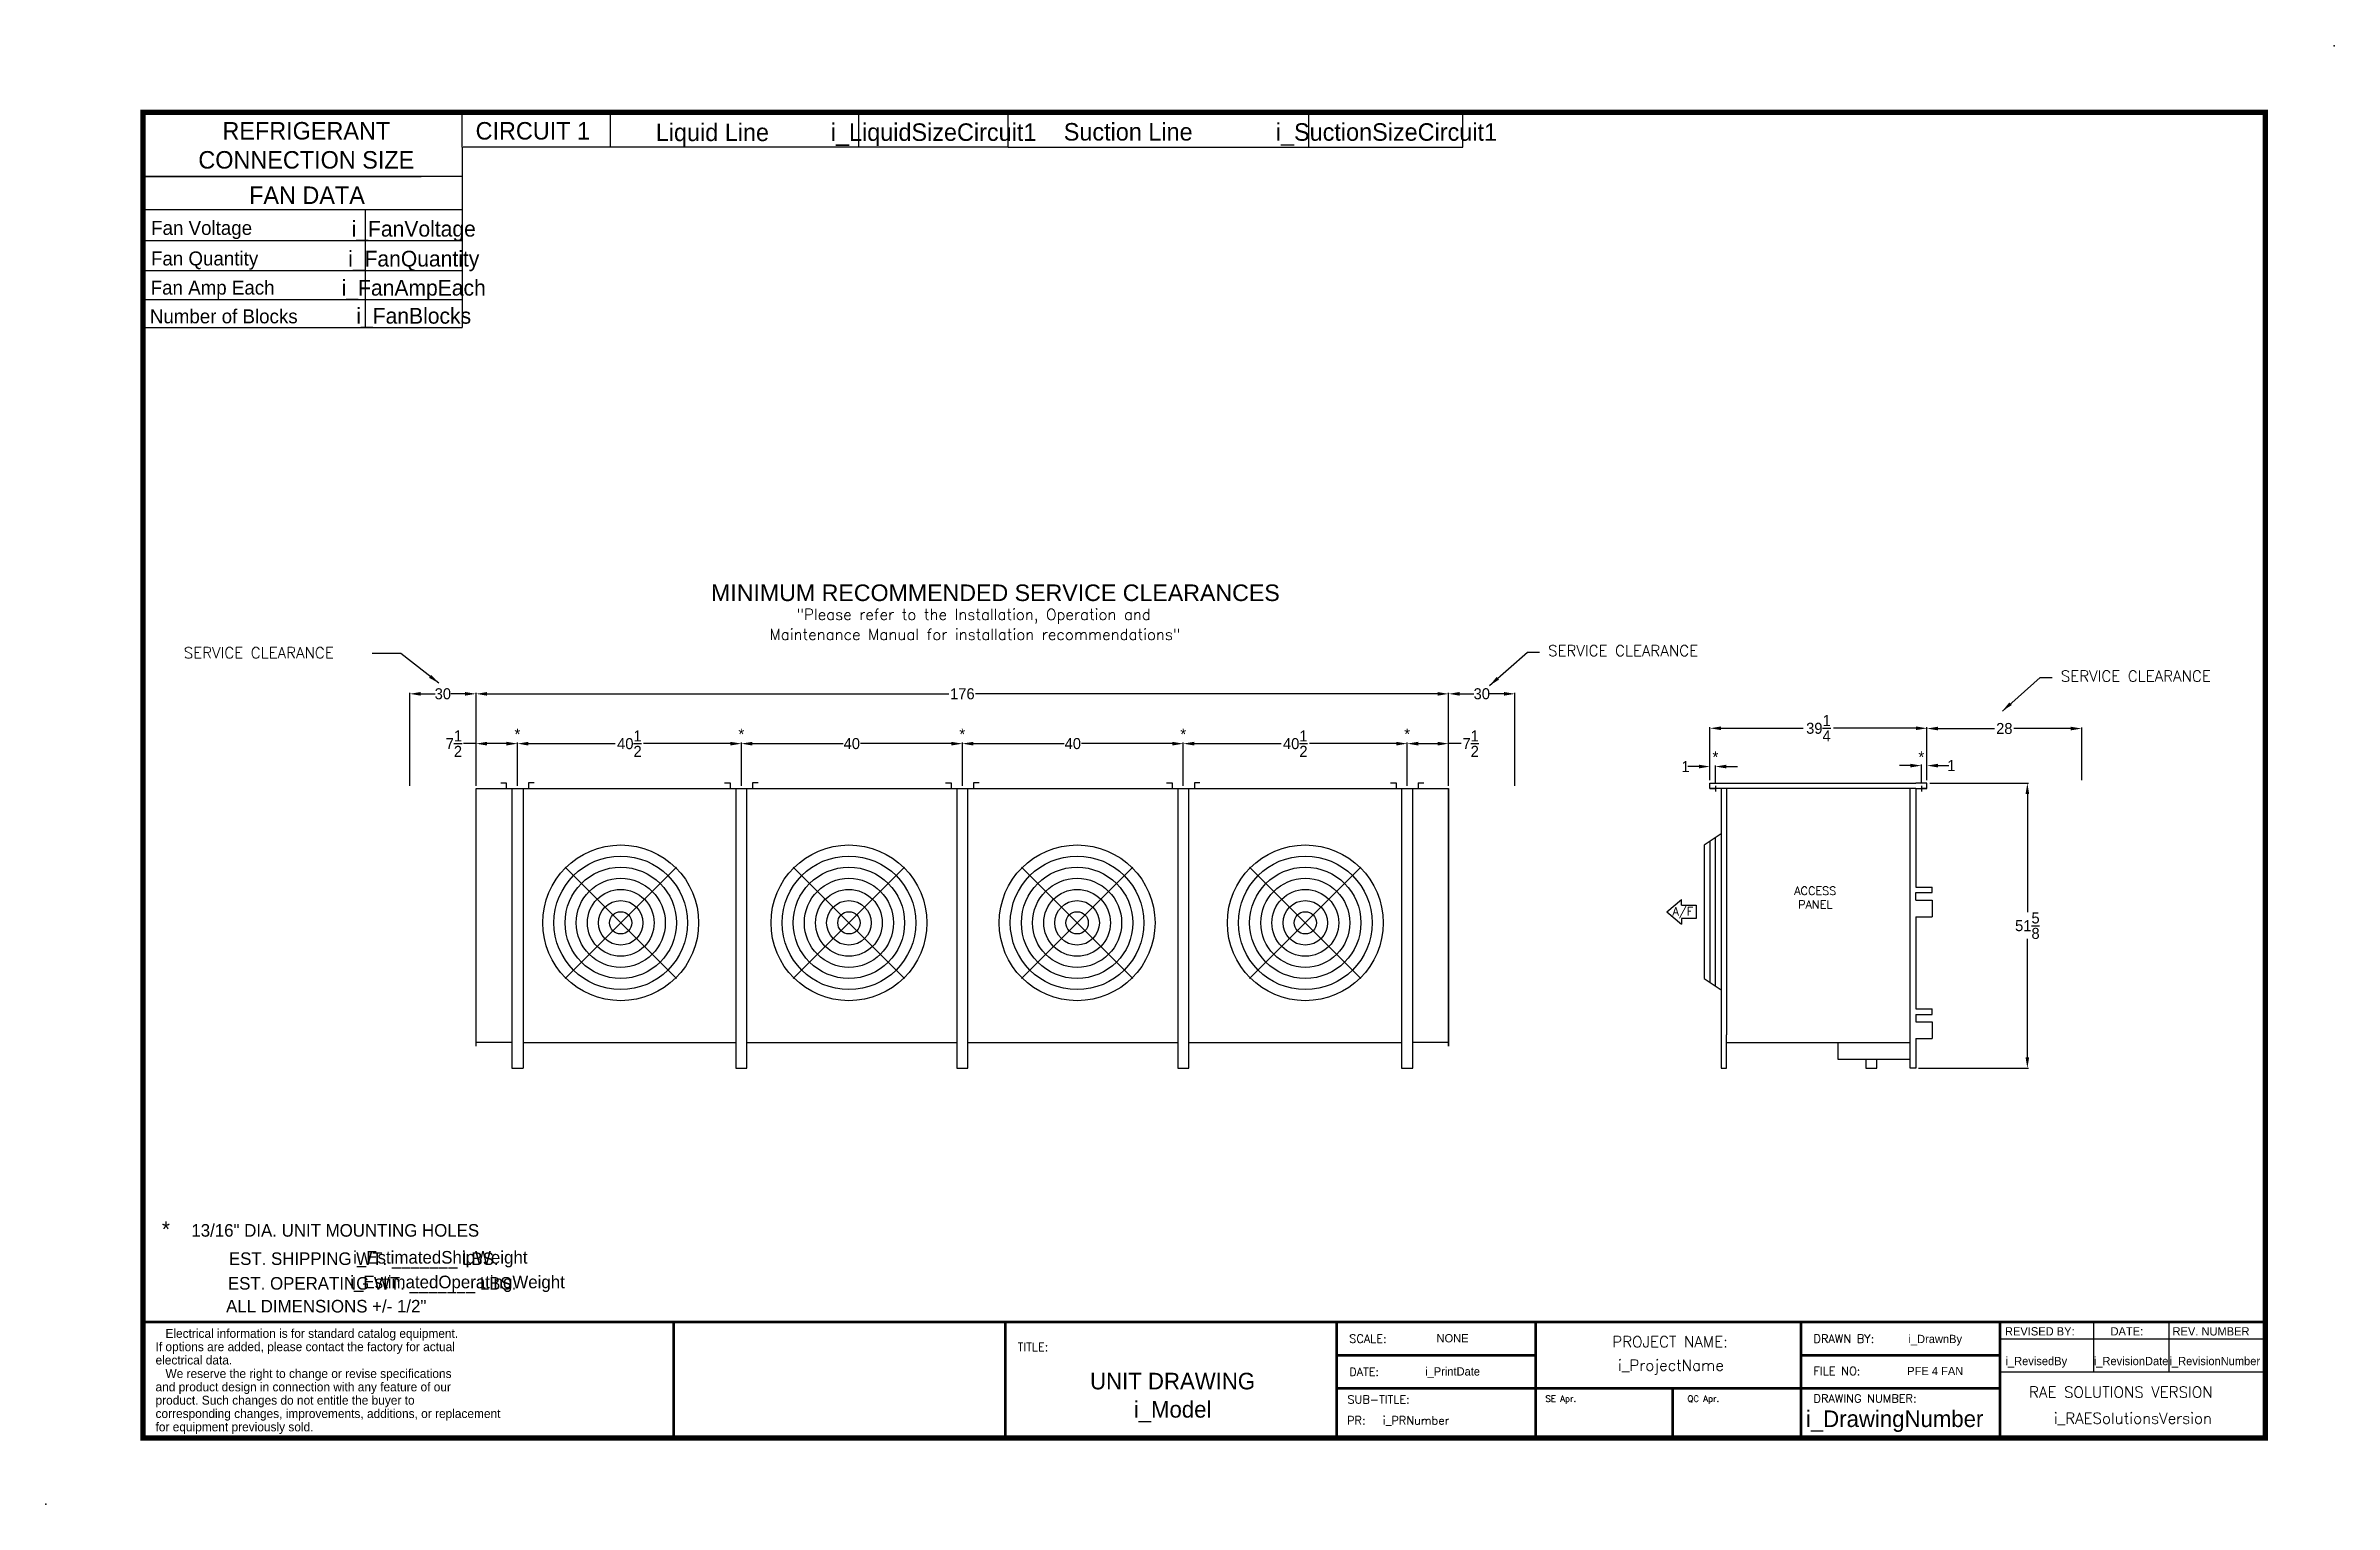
# Model space of a CAD drawing. Extents: x -18 to 396, y -12 to 252.
import ezdxf
from ezdxf.enums import TextEntityAlignment as Align

# ---------------------------------------------------------------- set-up
doc = ezdxf.new("R2010")
doc.units = 0
doc.header["$MEASUREMENT"] = 0
doc.layers.get('0').update_dxf_attribs({"linetype": 'CONTINUOUS'})
doc.layers.get('Defpoints').update_dxf_attribs({"linetype": 'CONTINUOUS'})
for name, color, linetype in [('0 Unit', 7, 'CONTINUOUS'), ('C1EFD', 7, 'CONTINUOUS'), ('C1RC', 7, 'CONTINUOUS')]:
    doc.layers.add(name, color=color, linetype=linetype)
doc.styles.add('dimentions', font='ARIAL.TTF')
doc.styles.add('SIMPLEX', font='SIMPLEX')
doc.dimstyles.get("Standard").update_dxf_attribs({"dimtxt": 1.992, "dimasz": 1.992, "dimexe": 0.18, "dimexo": 0.5, "dimgap": 0.09, "dimtad": 0, "dimtih": 1, "dimtoh": 1, "dimdec": 3, "dimzin": 0, "dimdsep": 46, "dimlunit": 5, "dimtxsty": 'STANDARD', "dimcen": 0.09, "dimadec": 0, "dimazin": 0, "dimtfac": 1, "dimtdec": 3, "dimtofl": 0, "dimtmove": 0, "dimatfit": 3, "dimfxl": 1, "dimtolj": 1, "dimtzin": 0, "dimarcsym": 0})

# ---------------------------------------------------------------- blocks, each defined once
blk = doc.blocks.new('*D16')
at = {"layer": '0 Unit', "color": 0, "lineweight": -2}
for p, q in [((60.24, 118.07), (60.24, 134.9)), ((62.24, 134.72), (145.82, 134.72)), ((234.24, 134.72), (150.65, 134.72)), ((236.23, 118.07), (236.23, 134.9))]:
    blk.add_line(p, q, dxfattribs=at)
at = {"layer": '0 Unit', "color": 0}
for points in [[(62.24, 135.05), (62.24, 134.39), (60.24, 134.72)], [(234.24, 135.05), (234.24, 134.39), (236.23, 134.72)]]:
    blk.add_solid(points, dxfattribs=at)
at = {"layer": 'Defpoints', "color": 0}
for p in [(236.23, 134.72), (60.24, 117.57), (236.23, 117.57)]:
    blk.add_point(p, dxfattribs=at)
at = {"layer": '0 Unit', "color": 0, "insert": (148.24, 134.72), "char_height": 1.992, "attachment_point": 5}
blk.add_mtext('\\A1;176', dxfattribs=at)
blk = doc.blocks.new('*D23')
at = {"layer": '0 Unit', "color": 0, "lineweight": -2}
for p, q in [((60.24, 125.71), (57.99, 125.71)), ((60.24, 118.07), (60.24, 125.89)), ((65.75, 125.71), (62.24, 125.71)), ((67.74, 118.07), (67.74, 125.89))]:
    blk.add_line(p, q, dxfattribs=at)
at = {"layer": '0 Unit', "color": 0}
for points in [[(62.24, 126.04), (62.24, 125.37), (60.24, 125.71)], [(65.75, 126.04), (65.75, 125.37), (67.74, 125.71)]]:
    blk.add_solid(points, dxfattribs=at)
at = {"layer": 'Defpoints', "color": 0}
for p in [(67.74, 125.71), (60.24, 117.57), (67.74, 117.57)]:
    blk.add_point(p, dxfattribs=at)
at = {"layer": '0 Unit', "color": 0, "insert": (56.24, 125.71), "char_height": 1.992, "attachment_point": 5}
blk.add_mtext('\\A1;7{\\H1x;\\S1/2;}', dxfattribs=at)
blk = doc.blocks.new('*D24')
at = {"layer": '0 Unit', "color": 0, "lineweight": -2}
for p, q in [((67.74, 118.07), (67.74, 125.89)), ((69.73, 125.71), (85.41, 125.71)), ((106.26, 125.71), (90.57, 125.71)), ((108.25, 118.07), (108.25, 125.89))]:
    blk.add_line(p, q, dxfattribs=at)
at = {"layer": '0 Unit', "color": 0}
for points in [[(69.73, 126.04), (69.73, 125.37), (67.74, 125.71)], [(106.26, 126.04), (106.26, 125.37), (108.25, 125.71)]]:
    blk.add_solid(points, dxfattribs=at)
at = {"layer": 'Defpoints', "color": 0}
for p in [(108.25, 125.71), (67.74, 117.57), (108.25, 117.57)]:
    blk.add_point(p, dxfattribs=at)
at = {"layer": '0 Unit', "color": 0, "insert": (87.99, 125.71), "char_height": 1.992, "attachment_point": 5}
blk.add_mtext('\\A1;40{\\H1x;\\S1/2;}', dxfattribs=at)
blk = doc.blocks.new('*D17')
at = {"layer": '0 Unit', "color": 0, "lineweight": -2}
for p, q in [((108.25, 118.07), (108.25, 125.89)), ((110.24, 125.71), (126.66, 125.71)), ((146.24, 125.71), (129.83, 125.71)), ((148.24, 118.07), (148.24, 125.89))]:
    blk.add_line(p, q, dxfattribs=at)
at = {"layer": '0 Unit', "color": 0}
for points in [[(110.24, 126.04), (110.24, 125.37), (108.25, 125.71)], [(146.24, 126.04), (146.24, 125.37), (148.24, 125.71)]]:
    blk.add_solid(points, dxfattribs=at)
at = {"layer": 'Defpoints', "color": 0}
for p in [(148.24, 125.71), (108.25, 117.57), (148.24, 117.57)]:
    blk.add_point(p, dxfattribs=at)
at = {"layer": '0 Unit', "color": 0, "insert": (128.24, 125.71), "char_height": 1.992, "attachment_point": 5}
blk.add_mtext('\\A1;40', dxfattribs=at)
blk = doc.blocks.new('*D18')
at = {"layer": '0 Unit', "color": 0, "lineweight": -2}
for p, q in [((148.24, 118.07), (148.24, 125.89)), ((150.23, 125.71), (166.64, 125.71)), ((186.23, 125.71), (169.81, 125.71)), ((188.22, 118.07), (188.22, 125.89))]:
    blk.add_line(p, q, dxfattribs=at)
at = {"layer": '0 Unit', "color": 0}
for points in [[(150.23, 126.04), (150.23, 125.37), (148.24, 125.71)], [(186.23, 126.04), (186.23, 125.37), (188.22, 125.71)]]:
    blk.add_solid(points, dxfattribs=at)
at = {"layer": 'Defpoints', "color": 0}
for p in [(188.22, 125.71), (148.24, 117.57), (188.22, 117.57)]:
    blk.add_point(p, dxfattribs=at)
at = {"layer": '0 Unit', "color": 0, "insert": (168.23, 125.71), "char_height": 1.992, "attachment_point": 5}
blk.add_mtext('\\A1;40', dxfattribs=at)
blk = doc.blocks.new('*D19')
at = {"layer": '0 Unit', "color": 0, "lineweight": -2}
for p, q in [((188.22, 118.07), (188.22, 125.89)), ((190.21, 125.71), (205.9, 125.71)), ((226.74, 125.71), (211.06, 125.71)), ((228.74, 118.07), (228.74, 125.89))]:
    blk.add_line(p, q, dxfattribs=at)
at = {"layer": '0 Unit', "color": 0}
for points in [[(190.21, 126.04), (190.21, 125.37), (188.22, 125.71)], [(226.74, 126.04), (226.74, 125.37), (228.74, 125.71)]]:
    blk.add_solid(points, dxfattribs=at)
at = {"layer": 'Defpoints', "color": 0}
for p in [(228.74, 125.71), (188.22, 117.57), (228.74, 117.57)]:
    blk.add_point(p, dxfattribs=at)
at = {"layer": '0 Unit', "color": 0, "insert": (208.48, 125.71), "char_height": 1.992, "attachment_point": 5}
blk.add_mtext('\\A1;40{\\H1x;\\S1/2;}', dxfattribs=at)
blk = doc.blocks.new('*D20')
at = {"layer": '0 Unit', "color": 0, "lineweight": -2}
for p, q in [((228.74, 118.07), (228.74, 125.89)), ((230.73, 125.71), (234.24, 125.71)), ((236.23, 118.07), (236.23, 125.89)), ((238.47, 125.71), (236.23, 125.71))]:
    blk.add_line(p, q, dxfattribs=at)
at = {"layer": '0 Unit', "color": 0}
for points in [[(230.73, 126.04), (230.73, 125.37), (228.74, 125.71)], [(234.24, 126.04), (234.24, 125.37), (236.23, 125.71)]]:
    blk.add_solid(points, dxfattribs=at)
at = {"layer": 'Defpoints', "color": 0}
for p in [(236.23, 125.71), (228.74, 117.57), (236.23, 117.57)]:
    blk.add_point(p, dxfattribs=at)
at = {"layer": '0 Unit', "color": 0, "insert": (240.22, 125.71), "char_height": 1.992, "attachment_point": 5}
blk.add_mtext('\\A1;7{\\H1x;\\S1/2;}', dxfattribs=at)
blk = doc.blocks.new('*D25')
at = {"color": 0, "lineweight": -2}
for p, q in [((323.28, 118.57), (341.13, 118.57)), ((340.95, 116.58), (340.95, 95.18)), ((340.95, 68.94), (340.95, 90.35)), ((321.26, 66.95), (341.13, 66.95))]:
    blk.add_line(p, q, dxfattribs=at)
at = {"color": 0}
for points in [[(340.62, 116.58), (341.28, 116.58), (340.95, 118.57)], [(340.62, 68.94), (341.28, 68.94), (340.95, 66.95)]]:
    blk.add_solid(points, dxfattribs=at)
at = {"layer": 'Defpoints', "color": 0}
for p in [(322.78, 118.57), (340.95, 118.57), (320.76, 66.95)]:
    blk.add_point(p, dxfattribs=at)
at = {"color": 0, "insert": (340.95, 92.76), "char_height": 1.992, "attachment_point": 5}
blk.add_mtext('\\A1;51{\\H1x;\\S5/8;}', dxfattribs=at)
blk = doc.blocks.new('*D26')
at = {"color": 0, "lineweight": -2}
for p, q in [((283.51, 119.07), (283.51, 128.67)), ((285.5, 128.49), (300.39, 128.49)), ((320.78, 128.49), (305.89, 128.49)), ((322.78, 119.07), (322.78, 128.67))]:
    blk.add_line(p, q, dxfattribs=at)
at = {"color": 0}
for points in [[(285.5, 128.82), (285.5, 128.16), (283.51, 128.49)], [(320.78, 128.82), (320.78, 128.16), (322.78, 128.49)]]:
    blk.add_solid(points, dxfattribs=at)
at = {"layer": 'Defpoints', "color": 0}
for p in [(322.78, 128.49), (283.51, 118.57), (322.78, 118.57)]:
    blk.add_point(p, dxfattribs=at)
at = {"color": 0, "insert": (303.14, 128.49), "char_height": 1.992, "attachment_point": 5}
blk.add_mtext('\\A1;39{\\H1x;\\S1/4;}', dxfattribs=at)
blk = doc.blocks.new('*D27')
at = {"color": 0, "lineweight": -2}
for p, q in [((322.78, 119.07), (322.78, 128.62)), ((324.77, 128.44), (335.03, 128.44)), ((348.78, 128.44), (338.53, 128.44)), ((350.78, 119.07), (350.78, 128.62))]:
    blk.add_line(p, q, dxfattribs=at)
at = {"color": 0}
for points in [[(324.77, 128.77), (324.77, 128.11), (322.78, 128.44)], [(348.78, 128.77), (348.78, 128.11), (350.78, 128.44)]]:
    blk.add_solid(points, dxfattribs=at)
at = {"layer": 'Defpoints', "color": 0}
for p in [(350.78, 128.44), (322.78, 118.57), (350.78, 118.57)]:
    blk.add_point(p, dxfattribs=at)
at = {"color": 0, "insert": (336.78, 128.44), "char_height": 1.992, "attachment_point": 5}
blk.add_mtext('\\A1;28', dxfattribs=at)
blk = doc.blocks.new('*D28')
at = {"color": 0, "lineweight": -2}
for p, q in [((281.51, 121.56), (279.52, 121.56)), ((283.51, 119.07), (283.51, 121.74)), ((284.51, 118.56), (284.51, 121.74)), ((286.5, 121.56), (288.49, 121.56))]:
    blk.add_line(p, q, dxfattribs=at)
at = {"color": 0}
for points in [[(281.51, 121.9), (281.51, 121.23), (283.51, 121.56)], [(286.5, 121.9), (286.5, 121.23), (284.51, 121.56)]]:
    blk.add_solid(points, dxfattribs=at)
at = {"layer": 'Defpoints', "color": 0}
for p in [(283.51, 121.56), (283.51, 118.57), (284.51, 118.06)]:
    blk.add_point(p, dxfattribs=at)
at = {"color": 0, "insert": (279.1, 121.56), "char_height": 1.992, "attachment_point": 5}
blk.add_mtext('\\A1;1', dxfattribs=at)
blk = doc.blocks.new('*D29')
at = {"color": 0, "lineweight": -2}
for p, q in [((319.78, 121.73), (317.79, 121.73)), ((321.77, 118.56), (321.77, 121.91)), ((322.78, 119.07), (322.78, 121.91)), ((324.77, 121.73), (326.76, 121.73))]:
    blk.add_line(p, q, dxfattribs=at)
at = {"color": 0}
for points in [[(319.78, 122.06), (319.78, 121.4), (321.77, 121.73)], [(324.77, 122.06), (324.77, 121.4), (322.78, 121.73)]]:
    blk.add_solid(points, dxfattribs=at)
at = {"layer": 'Defpoints', "color": 0}
for p in [(321.77, 121.73), (321.77, 118.06), (322.78, 118.57)]:
    blk.add_point(p, dxfattribs=at)
at = {"color": 0, "insert": (327.18, 121.73), "char_height": 1.992, "attachment_point": 5}
blk.add_mtext('\\A1;1', dxfattribs=at)

msp = doc.modelspace()

# ---------------------------------------------------------------- linework, layer by layer
at = {"color": 7}
for p, q in [((283.5067, 117.56), (283.5067, 118.5741)), ((283.5067, 118.5741), (284.5138, 118.5741)), ((283.5067, 118.5741), (286.5279, 118.5741)), ((284.5138, 117.56), (283.5067, 117.56)), ((283.5067, 117.56), (284.5067, 117.56)), ((284.5067, 118.06), (284.5067, 117.06)), ((284.5138, 118.5741), (320.768, 118.5741)), ((320.768, 117.56), (284.5138, 117.56)), ((285.5209, 117.56), (285.5209, 66.9491)), ((286.5279, 117.56), (286.5279, 72.9844)), ((319.7539, 72.9844), (319.7539, 117.56)), ((320.7609, 117.56), (320.7609, 105.2104)), ((322.7751, 118.5741), (320.768, 118.5741)), ((320.768, 117.56), (322.7751, 117.56)), ((321.7715, 118.06), (321.7715, 117.06)), ((322.7751, 117.56), (321.7751, 117.56)), ((322.7751, 117.56), (322.7751, 118.5741)), ((285.5209, 112.2598), (285.5209, 112.2598)), ((285.5209, 112.2598), (285.5209, 112.2598)), ((285.519, 109.3711), (282.4978, 107.3569)), ((283.5049, 108.0283), (283.5049, 82.5161)), ((284.512, 81.8447), (284.512, 108.6997)), ((282.4978, 107.3569), (282.4978, 83.1875)), ((320.7609, 105.2104), (320.7609, 99.7481)), ((320.7609, 99.7481), (323.7539, 99.7481)), ((323.7539, 98.7481), (323.7539, 99.7481)), ((275.6922, 95.2722), (278.3521, 97.4887)), ((275.6922, 95.2722), (278.3521, 93.0557)), ((278.3521, 96.4913), (278.3521, 97.4887)), ((278.3521, 96.4913), (281.0121, 96.4913)), ((281.0121, 96.4913), (281.0121, 94.0531)), ((320.7609, 98.7481), (323.7539, 98.7481)), ((320.7609, 97.3801), (320.7609, 98.7481)), ((320.7609, 97.3801), (323.7539, 97.3801)), ((323.7539, 97.3801), (323.7539, 94.3801)), ((278.3521, 94.0531), (278.3521, 93.0557)), ((281.0121, 94.0531), (278.3521, 94.0531)), ((320.7609, 94.3801), (320.7609, 77.6921)), ((320.7609, 94.3801), (323.7539, 94.3801)), ((282.4978, 83.1875), (285.519, 81.1733)), ((320.7609, 77.6921), (323.7539, 77.6921)), ((320.7609, 76.6921), (323.7539, 76.6921)), ((320.7609, 76.6921), (320.7609, 75.3241)), ((320.7609, 75.3241), (323.7539, 75.3241)), ((323.7539, 76.6921), (323.7539, 77.6921)), ((323.7539, 75.3241), (323.7539, 72.3241)), ((286.5279, 66.9491), (286.5279, 72.9844)), ((286.5279, 71.6127), (319.7539, 71.6127)), ((306.6691, 71.6127), (306.6691, 68.5845)), ((319.7539, 68.9562), (319.7539, 72.9844)), ((320.7609, 72.3241), (320.7609, 66.9491)), ((320.7609, 72.3241), (323.7539, 72.3241)), ((285.5209, 66.9491), (286.5279, 66.9491)), ((306.6691, 68.5882), (319.7539, 68.5882)), ((311.7044, 68.5882), (311.7044, 66.9491)), ((311.7044, 66.9491), (313.7186, 66.9491)), ((313.7186, 66.9491), (313.7186, 68.5882)), ((319.7539, 66.9491), (319.7539, 68.9562)), ((320.7609, 66.9491), (319.7539, 66.9491)), ((322.0268, 66.9491), (331.0904, 66.9491)), ((96, 0), (96, 21)), ((156, 0), (156, 21)), ((216, 21), (336, 21)), ((216, 0), (216, 21)), ((252, 21), (252, 0)), ((300, 21), (300, 9)), ((336, 21), (336, 0)), ((336, 21), (384, 21)), ((336, 21), (336, 18)), ((352.9364, 21), (352.9364, 12)), ((366.5761, 21), (366.5761, 12)), ((336, 18), (384, 18)), ((252, 15), (216, 15)), ((300, 15), (336, 15)), ((300, 9), (300, 15)), ((336, 9), (216, 9)), ((276.75, 9), (276.75, 0)), ((300, 9), (300, 0)), ((336, 12), (384, 12))]:
    msp.add_line(p, q, dxfattribs=at)
for points, const_width in [([(0, 0), (384, 0), (384, 240), (0, 240), (0, 0)], 0.96), ([(96.5675, 21), (0, 21)], 0.48), ([(384, 21), (96, 21), (96, 0)], 0.48), ([(156, 21), (156, 0)], 0.48), ([(216, 21), (216, 0)], 0.48), ([(252, 21), (252, 0)], 0.48), ([(300, 21), (300, 0)], 0.48), ([(336, 0), (336, 21), (384, 21)], 0.48), ([(252, 15), (216, 15)], 0.48), ([(336, 15), (300, 15), (300, 0)], 0.48), ([(336, 9), (216, 9)], 0.48), ([(276.75, 9), (276.75, 0)], 0.48)]:
    msp.add_lwpolyline(points, dxfattribs=dict(at, const_width=const_width))
for p in [(396.4762, 252.0322), (396.4762, 252.0322), (336, 0), (-17.6093, -11.9678), (-17.6093, -11.9678)]:
    msp.add_point(p, dxfattribs=at)
at = {"layer": '0 Unit', "color": 7}
for p, q in [((48.2433, 118.0741), (48.2433, 134.9025)), ((50.2353, 134.7225), (52.8253, 134.7225)), ((58.2513, 134.7225), (55.6613, 134.7225)), ((60.2433, 118.0741), (60.2433, 134.9025)), ((236.2291, 118.0741), (236.2291, 134.9069)), ((238.2211, 134.7269), (240.8111, 134.7269)), ((246.2371, 134.7269), (243.6471, 134.7269)), ((248.2291, 118.0741), (248.2291, 134.9069)), ((60.2433, 117.5741), (236.2291, 117.5741)), ((60.2433, 70.9774), (60.2433, 117.5741)), ((64.7162, 118.5882), (65.7232, 118.5882)), ((65.7232, 118.5882), (65.7232, 117.5741)), ((65.7232, 117.5741), (69.7515, 117.5741)), ((66.7303, 117.5741), (66.7303, 66.9632)), ((68.7444, 117.5741), (68.7444, 66.9632)), ((70.7585, 118.5882), (69.7515, 118.5882)), ((69.7515, 118.5882), (69.7515, 117.5741)), ((105.231, 118.5882), (106.238, 118.5882)), ((105.231, 118.5882), (106.238, 118.5882)), ((106.238, 118.5882), (106.238, 117.5741)), ((106.238, 118.5882), (106.238, 117.5741)), ((106.238, 117.5741), (110.2663, 117.5741)), ((107.2451, 117.5741), (107.2451, 66.9632)), ((107.2451, 117.5741), (107.2451, 66.9632)), ((109.2592, 66.9632), (109.2592, 117.5741)), ((109.2592, 66.9632), (109.2592, 117.5741)), ((111.2733, 118.5882), (110.2663, 118.5882)), ((110.2663, 118.5882), (110.2663, 117.5741)), ((111.2733, 118.5882), (110.2663, 118.5882)), ((110.2663, 118.5882), (110.2663, 117.5741)), ((145.215, 118.5882), (146.2221, 118.5882)), ((145.215, 118.5882), (146.2221, 118.5882)), ((146.2221, 118.5882), (146.2221, 117.5741)), ((146.2221, 118.5882), (146.2221, 117.5741)), ((146.2221, 117.5741), (150.2503, 117.5741)), ((147.2291, 117.5741), (147.2291, 66.9632)), ((147.2291, 117.5741), (147.2291, 66.9632)), ((149.2433, 66.9632), (149.2433, 117.5741)), ((149.2433, 66.9632), (149.2433, 117.5741)), ((151.2574, 118.5882), (150.2503, 118.5882)), ((150.2503, 118.5882), (150.2503, 117.5741)), ((150.2503, 118.5882), (150.2503, 117.5741)), ((151.2574, 118.5882), (150.2503, 118.5882)), ((185.1991, 118.6369), (186.2062, 118.6369)), ((185.1991, 118.6369), (186.2062, 118.6369)), ((186.2062, 118.6369), (186.2062, 117.5741)), ((186.2062, 118.6369), (186.2062, 117.5741)), ((186.2062, 117.5741), (190.2344, 117.5741)), ((187.2132, 117.5741), (187.2132, 66.9632)), ((187.2132, 117.5741), (187.2132, 66.9632)), ((189.2273, 66.9632), (189.2273, 117.5741)), ((189.2273, 66.9632), (189.2273, 117.5741)), ((191.2415, 118.6369), (190.2344, 118.6369)), ((191.2415, 118.6369), (190.2344, 118.6369)), ((190.2344, 118.6369), (190.2344, 117.5741)), ((190.2344, 118.6369), (190.2344, 117.5741)), ((225.7139, 118.5882), (226.721, 118.5882)), ((226.721, 118.5882), (226.721, 117.5741)), ((226.721, 117.5741), (230.7492, 117.5741)), ((227.728, 117.5741), (227.728, 66.9491)), ((229.7421, 66.9491), (229.7421, 117.5741)), ((230.7492, 118.5882), (230.7492, 117.5741)), ((230.7492, 118.5882), (231.7563, 118.5882)), ((236.2291, 117.5741), (236.2291, 116.0741)), ((236.2291, 117.5741), (236.2291, 70.9774)), ((236.2291, 70.9774), (236.2291, 117.5741)), ((236.2291, 117.5741), (236.2291, 75.1991)), ((96.4976, 83.2032), (76.3563, 103.3444)), ((76.3563, 83.2032), (96.4976, 103.3444)), ((137.7871, 83.2032), (117.6458, 103.3444)), ((117.6458, 83.2032), (137.7871, 103.3444)), ((158.9353, 83.2032), (179.0766, 103.3444)), ((179.0766, 83.2032), (158.9353, 103.3444)), ((220.3661, 83.2032), (200.2249, 103.3444)), ((200.2249, 83.2032), (220.3661, 103.3444)), ((66.7303, 71.6094), (60.2433, 71.6094)), ((68.7444, 71.6094), (107.2451, 71.6094)), ((109.2592, 71.6094), (147.2291, 71.6094)), ((149.2433, 71.6094), (187.2132, 71.6094)), ((189.2273, 71.6094), (227.728, 71.6094)), ((236.2291, 71.6094), (229.7421, 71.6094)), ((66.7303, 66.9632), (68.7444, 66.9632)), ((107.2451, 66.9632), (109.2592, 66.9632)), ((147.2291, 66.9632), (149.2433, 66.9632)), ((187.2132, 66.9632), (189.2273, 66.9632)), ((227.728, 66.9491), (229.7421, 66.9491))]:
    msp.add_line(p, q, dxfattribs=at)
for centre, radius in [((86.4269, 93.2738), 14.0989), ((86.4269, 93.2738), 12.0847), ((127.7165, 93.2738), 14.0989), ((127.7165, 93.2738), 12.0847), ((169.006, 93.2738), 14.0989), ((169.006, 93.2738), 12.0847), ((210.2955, 93.2738), 14.0989), ((210.2955, 93.2738), 12.0847), ((86.4269, 93.2738), 10.0706), ((86.4269, 93.2738), 8.0565), ((127.7165, 93.2738), 10.0706), ((127.7165, 93.2738), 8.0565), ((169.006, 93.2738), 10.0706), ((169.006, 93.2738), 8.0565), ((210.2955, 93.2738), 10.0706), ((210.2955, 93.2738), 8.0565), ((86.4269, 93.2738), 6.0424), ((86.4269, 93.2738), 4.0282), ((86.4269, 93.2738), 2.0141), ((127.7165, 93.2738), 6.0424), ((127.7165, 93.2738), 4.0282), ((127.7165, 93.2738), 2.0141), ((169.006, 93.2738), 6.0424), ((169.006, 93.2738), 4.0282), ((169.006, 93.2738), 2.0141), ((210.2955, 93.2738), 6.0424), ((210.2955, 93.2738), 4.0282), ((210.2955, 93.2738), 2.0141)]:
    msp.add_circle(centre, radius, dxfattribs=at)
for points in [[(50.2353, 135.0545), (50.2353, 134.3905), (48.2433, 134.7225)], [(58.2513, 135.0545), (58.2513, 134.3905), (60.2433, 134.7225)], [(238.2211, 135.0589), (238.2211, 134.3949), (236.2291, 134.7269)], [(246.2371, 135.0589), (246.2371, 134.3949), (248.2291, 134.7269)]]:
    msp.add_solid(points, dxfattribs=at)
at = {"layer": 'C1EFD', "color": 7}
for p, q in [((57.7102, 228.3957), (0, 228.3957)), ((0, 228.3957), (0, 201.0279)), ((57.7102, 228.3957), (57.7102, 201.0279)), ((57.7102, 222.3179), (0.4021, 222.3179)), ((40.1558, 222.3179), (40.1558, 201.0279)), ((0.3858, 216.7851), (57.7102, 216.7851)), ((0.2571, 211.3707), (57.7102, 211.3707)), ((-0.0089, 206.1026), (57.7102, 206.1026)), ((0, 201.0279), (57.7102, 201.0279))]:
    msp.add_line(p, q, dxfattribs=at)
at = {"layer": 'C1RC', "color": 7}
for p, q in [((0, 228.3957), (0, 240)), ((0, 240), (57.7102, 239.989)), ((57.7102, 233.6736), (57.7102, 240.0202)), ((84.5778, 233.6641), (84.5778, 240.0107)), ((129.5142, 233.6641), (129.5142, 240.0107)), ((156.5514, 233.6641), (156.5514, 240.0107)), ((210.9341, 233.6641), (210.9341, 240.0107)), ((238.8191, 233.6641), (238.8191, 239.8088)), ((57.7102, 233.6736), (57.7102, 228.3957)), ((156.5514, 233.6641), (57.9135, 233.6641)), ((156.5514, 233.6641), (238.8191, 233.6641)), ((0, 228.3957), (50.3333, 228.3861))]:
    msp.add_line(p, q, dxfattribs=at)

# ---------------------------------------------------------------- texts
at = {"color": 7, "lineweight": 30}
for s, height, style, p in [('MINIMUM RECOMMENDED SERVICE CLEARANCES', 3, 'dimentions', (102.7658, 151.52)), ('SE Apr.', 1.125, 'SIMPLEX', (253.7624, 6.5753)), ('QC Apr.', 1.125, 'SIMPLEX', (279.4566, 6.5753))]:
    msp.add_text(s, height=height, dxfattribs=dict(at, style=style)).set_placement(p)
at = {"color": 7, "style": 'SIMPLEX'}
for s, p in [('"Please refer to the Installation, Operation and', (150.2885, 148.0887)), ('Maintenance Manual for installation recommendations"', (150.5261, 144.478)), ('PROJECT NAME:', (276.3013, 16.4501)), ('i_ProjectName', (276.4528, 12.1864)), ('i_RAESolutionsVersion', (360.0495, 2.5958))]:
    msp.add_text(s, height=1.992, dxfattribs=at).set_placement(p, align=Align.CENTER)
at = {"color": 7}
for s, height, p in [('*', 2.046, (67.7334, 126.402)), ('*', 2.046, (108.2481, 126.402)), ('*', 2.046, (148.2322, 126.402)), ('*', 2.046, (188.2163, 126.402)), ('*', 2.046, (228.7311, 126.402)), ('*', 2.046, (284.5027, 122.258)), ('*', 2.046, (321.7675, 122.258)), ('*', 2.806, (4.133, 36.4242)), ('EST. SHIPPING WT. _______ LBS.', 2.28, (39.926, 31.3401)), ('i_EstimatedShipWeight', 2.282617, (53.7839, 31.5892)), ('EST. OPERATING WT. _______ LBS.', 2.28, (41.4399, 26.8803)), ('i_EstimatedOperatingWeight', 2.28, (56.9037, 27.1294)), ('ALL DIMENSIONS +/- 1/2"', 2.28, (33.1379, 22.7425)), ('NONE', 1.5, (236.9443, 17.3292)), ('i_DrawnBy', 1.5, (324.2816, 17.2006)), ('i_PrintDate', 1.5, (236.9443, 11.3292)), ('PFE 4 FAN', 1.5, (324.2816, 11.3971)), ('i_RevisedBy', 1.5, (342.5733, 13.2033)), ('i_RevisionDate', 1.5, (359.7217, 13.2033)), ('i_RevisionNumber', 1.5, (374.8695, 13.2033)), ('UNIT DRAWING', 3, (186.2835, 8.8239)), ('i_Model', 3, (186.2835, 3.7109)), ('i_DrawingNumber', 3, (316.9356, 2.0073))]:
    msp.add_text(s, height=height, dxfattribs=at).set_placement(p, align=Align.CENTER)
at = {"color": 7, "style": 'SIMPLEX'}
for s, height, p in [('A/F', 1.494, (276.7507, 94.6009)), ('TITLE:', 1.5, (158.25, 15.75)), ('SCALE:', 1.5, (218.25, 17.25)), ('DRAWN BY:', 1.5, (302.25, 17.25)), ('DATE:', 1.5, (218.25, 11.25)), ('FILE NO:', 1.5, (302.25, 11.395)), ('RAE SOLUTIONS VERSION', 1.992, (341.2588, 7.329)), ('SUB-TITLE:', 1.5, (217.925, 6.2398)), ('DRAWING NUMBER:', 1.5, (302.25, 6.422)), ('i_PRNumber', 1.5, (224.3293, 2.4465))]:
    msp.add_text(s, height=height, dxfattribs=at).set_placement(p)
at = {"color": 7}
for s, height, p in [('13/16" DIA. UNIT MOUNTING HOLES', 2.28, (8.7338, 36.4637)), ('REVISED BY:', 1.5, (336.9004, 18.5818)), ('DATE:', 1.5, (356.0018, 18.5818)), ('REV. NUMBER', 1.5, (367.219, 18.5818))]:
    msp.add_text(s, height=height, dxfattribs=at).set_placement(p)
at = {"color": 7, "lineweight": 25}
for s, p in [('If options are added, please contact the factory for actual', (2.255, 15.7405)), ('   Electrical information is for standard catalog equipment.', (2.255, 18.1532)), ('electrical data.', (2.255, 13.3279)), ('   We reserve the right to change or revise specifications', (2.255, 10.8848)), ('and product design in connection with any feature of our', (2.255, 8.4721)), ('corresponding changes, improvements, additions, or replacement ', (2.255, 3.6468)), ('product. Such changes do not entitle the buyer to', (2.255, 6.0594)), ('for equipment previously sold.', (2.255, 1.2341))]:
    msp.add_text(s, height=1.60844, dxfattribs=at).set_placement(p)
at = {"color": 7, "style": 'SIMPLEX'}
msp.add_text('PR:', height=1.5, dxfattribs=at).set_placement((221.1885, 2.4465), align=Align.RIGHT)
at = {"color": 7, "insert": (302.5699, 97.837), "char_height": 1.494, "attachment_point": 5, "style": 'SIMPLEX'}
msp.add_mtext('ACCESS\\PPANEL', dxfattribs=at)
at = {"layer": '0 Unit', "color": 7, "char_height": 1.992, "width": 34.6701, "attachment_point": 1, "style": 'SIMPLEX'}
for insert in [(7.3565, 143.1571), (254.2223, 143.5375), (346.9977, 138.9345)]:
    msp.add_mtext('SERVICE CLEARANCE', dxfattribs=dict(at, insert=insert))
at = {"layer": '0 Unit', "color": 7, "char_height": 1.992, "attachment_point": 5}
for insert in [(54.2433, 134.7225), (242.2291, 134.7269)]:
    msp.add_mtext('30', dxfattribs=dict(at, insert=insert))
at = {"layer": 'C1EFD', "color": 7}
for s, height, p in [('FAN DATA', 3.16797, (29.6532, 223.394)), ('i_FanVoltage', 2.851171, (48.9717, 217.4841)), ('i_FanQuantity', 2.851171, (48.9717, 212.0697)), ('i_FanAmpEach', 2.851171, (48.9717, 206.8017)), ('i_FanBlocks', 2.851171, (48.9717, 201.727))]:
    msp.add_text(s, height=height, dxfattribs=at).set_placement(p, align=Align.CENTER)
for s, p in [('Fan Voltage', (1.4533, 217.796)), ('Fan Quantity', (1.4276, 212.2619)), ('Fan Amp Each', (1.3743, 206.9843)), ('Number of Blocks', (1.2239, 201.7894))]:
    msp.add_text(s, height=2.534375, dxfattribs=at).set_placement(p)
at = {"layer": 'C1RC', "color": 7}
for s, height, p in [('REFRIGERANT', 3.167968, (29.5359, 235.0576)), ('CIRCUIT 1', 3.16797, (70.5194, 235.0502)), ('i_LiquidSizeCircuit1', 3.167968, (143.0305, 234.8128)), ('i_SuctionSizeCircuit1', 3.167968, (224.9727, 234.8361)), ('CONNECTION SIZE', 3.167968, (29.5359, 229.798))]:
    msp.add_text(s, height=height, dxfattribs=at).set_placement(p, align=Align.CENTER)
msp.add_text('Liquid Line', height=3.167968, dxfattribs=at).set_placement((92.7642, 233.8282), align=Align.BOTTOM_LEFT)
msp.add_text('Suction Line', height=3.167968, dxfattribs=at).set_placement((166.5894, 234.8715))

# ---------------------------------------------------------------- dimensions: what is measured, and where the dimension line sits
at = {"color": 7}
for base, p1, p2, picture, middle in [((322.7751, 128.4881), (283.5067, 118.5741), (322.7751, 118.5741), '*D26', (303.1409, 128.4881)), ((350.7751, 128.4415), (322.7751, 118.5741), (350.7751, 118.5741), '*D27', (336.7751, 128.4415))]:
    dim = msp.add_linear_dim(base=base, p1=p1, p2=p2, dimstyle='Standard', dxfattribs=at)
    dim.commit()
    dim.dimension.update_dxf_attribs({"geometry": picture, "text_midpoint": middle})
for base, p1, p2, picture, middle in [((283.5067, 121.563), (284.5067, 118.06), (283.5067, 118.5741), '*D28', (279.1007, 121.563)), ((321.7715, 121.7281), (322.7751, 118.5741), (321.7715, 118.06), '*D29', (327.1811, 121.7281))]:
    dim = msp.add_linear_dim(base=base, p1=p1, p2=p2, dimstyle='Standard', dxfattribs=at)
    dim.commit()
    dim.dimension.update_dxf_attribs({"geometry": picture, "text_midpoint": middle, "dimtype": 160})
dim = msp.add_linear_dim(base=(340.9504, 118.5741), p1=(320.7609, 66.9491), p2=(322.7751, 118.5741), angle=90, dimstyle='Standard', dxfattribs=at)
dim.commit()
dim.dimension.update_dxf_attribs({"geometry": '*D25', "text_midpoint": (340.9504, 92.7616)})
at = {"layer": '0 Unit', "color": 7}
for base, p2, picture, middle in [((236.2291, 134.72), (236.2291, 117.5741), '*D16', (148.2362, 134.72)), ((67.7373, 125.707), (67.7373, 117.5741), '*D23', (56.2386, 125.707))]:
    dim = msp.add_linear_dim(base=base, p1=(60.2433, 117.5741), p2=p2, dimstyle='Standard', dxfattribs=at)
    dim.commit()
    dim.dimension.update_dxf_attribs({"geometry": picture, "text_midpoint": middle, "dimtype": 160})
for base, p1, p2, picture, middle in [((108.2521, 125.707), (67.7373, 117.5741), (108.2521, 117.5741), '*D24', (87.9947, 125.707)), ((148.2362, 125.707), (108.2521, 117.5741), (148.2362, 117.5741), '*D17', (128.2442, 125.707)), ((188.2203, 125.707), (148.2362, 117.5741), (188.2203, 117.5741), '*D18', (168.2282, 125.707)), ((228.7351, 125.707), (188.2203, 117.5741), (228.7351, 117.5741), '*D19', (208.4777, 125.707))]:
    dim = msp.add_linear_dim(base=base, p1=p1, p2=p2, dimstyle='Standard', override={"dimtmove": 1}, dxfattribs=at)
    dim.commit()
    dim.dimension.update_dxf_attribs({"geometry": picture, "text_midpoint": middle})
dim = msp.add_linear_dim(base=(236.2291, 125.707), p1=(228.7351, 117.5741), p2=(236.2291, 117.5741), dimstyle='Standard', override={"dimtmove": 1}, dxfattribs=at)
dim.commit()
dim.dimension.update_dxf_attribs({"geometry": '*D20', "text_midpoint": (240.2162, 125.409), "dimtype": 160})

# ---------------------------------------------------------------- leaders
for points in [[(53.5107, 136.6675), (46.6198, 142.0454), (41.4516, 142.0454)], [(243.6471, 136.2163), (250.4751, 142.2792), (252.6668, 142.2792)], [(336.4224, 131.6133), (343.2504, 137.6762), (345.4421, 137.6762)]]:
    msp.add_leader(points, dimstyle='Standard', override={"dimgap": 0.09, "dimtad": 0}, dxfattribs=at)

doc.saveas('drawing.dxf')
